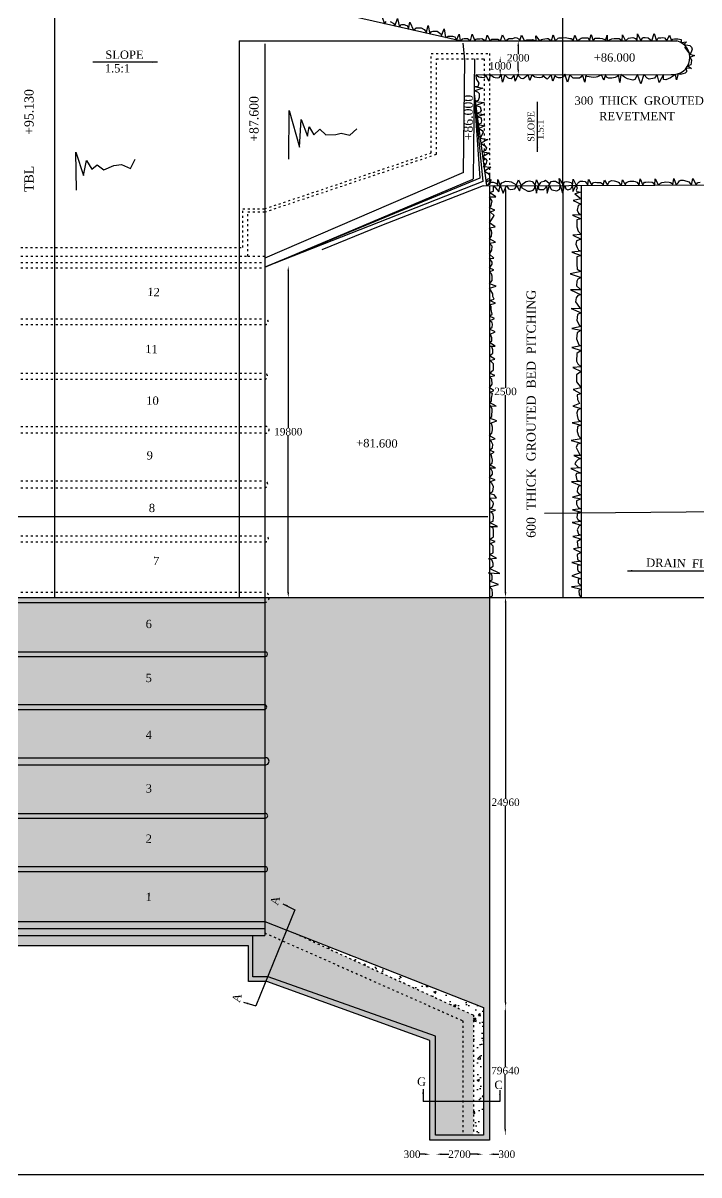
# Model space of a CAD drawing. Header units: millimetres. Extents: x -5026 to 211262, y 3161 to 110917.
# Drawn here: x 97199 to 137974, y 3161 to 72622 of the extents above; entities that cross this region are included whole.
import ezdxf

# ---------------------------------------------------------------- set-up
doc = ezdxf.new("R2010")
doc.units = ezdxf.units.MM
doc.header["$MEASUREMENT"] = 0
doc.linetypes.add('ACAD_ISO03W100', pattern=[30, 12, -18])
for name, color, linetype in [('DIM', 5, 'Continuous'), ('DWG.LINE', 10, 'Continuous'), ('HATCH', 2, 'Continuous'), ('TEXT', 7, 'Continuous')]:
    doc.layers.add(name, color=color, linetype=linetype)
doc.layers.add('DO LINE', color=3, linetype='Continuous', plot=False)
doc.layers.add('TITLE', color=7, linetype='Continuous', lineweight=30)
doc.styles.get("Standard").update_dxf_attribs({"font": 'TIMES.TTF', "height": 450})
doc.dimstyles.get("Standard").update_dxf_attribs({"dimtxt": 450, "dimasz": 300, "dimexe": 0.18, "dimexo": 0.0625, "dimgap": 0.09, "dimtad": 0, "dimtih": 1, "dimtoh": 1, "dimdec": 0, "dimzin": 0, "dimdsep": 46, "dimtxsty": 'Standard', "dimcen": 300, "dimclre": 256, "dimclrt": 4, "dimadec": 0, "dimazin": 0, "dimtfac": 1, "dimtdec": 0, "dimtofl": 0, "dimtmove": 0, "dimatfit": 3, "dimfxl": 5, "dimfxlon": 1, "dimtolj": 1, "dimtzin": 0, "dimarcsym": 0})
pattern_1 = [(50, (0, 0), (1434.52, -125.504), [150, -1650]), (355, (0, 0), (-277.503, 1504.384), [120, -1320]), (100.4514, (119.5, -10.5), (1157.019, 1378.879), [127.48, -1402.284]), (46.1842, (0, 400), (2134.482, -331.038), [225, -2475]), (96.6356, (177.9, 372.4), (1869.325, 1948.236), [191.22, -2103.426]), (351.1842, (0, 400), (1869.324, 1948.237), [180, -1980]), (21, (200, 300), (1193.814, -805.238), [150, -1650]), (326, (200, 300), (486.63, 1450.3), [120, -1320]), (71.4514, (299.5, 232.9), (1680.445, 645.061), [127.48, -1402.284]), (37.5, (0, 0), (24.3197, 665.7877), [0, -1304, 0, -1340, 0, -1325]), (7.5, (0, 0), (526.139, 788.8234), [0, -764, 0, -1274, 0, -505]), (327.5, (-446, 0), (1067.6449, -45.1097), [0, -500, 0, -1560, 0, -2070]), (317.5, (-646, 0), (1166.3723, 200.21), [0, -650, 0, -1036, 0, -1470])]

# ---------------------------------------------------------------- blocks, each defined once
blk = doc.blocks.new('*D100')
at = {"layer": 'Defpoints', "color": 0, "linetype": 'ByBlock', "ltscale": 0.2}
for p in [(113198, 57961), (113198, 37989), (113198, 37989)]:
    blk.add_point(p, dxfattribs=at)
at = {"layer": 'DIM', "lineweight": -2, "ltscale": 0.2}
blk.add_line((113198, 57961), (113198, 57961), dxfattribs=at)
at = {"layer": 'DIM', "color": 0, "linetype": 'ByBlock', "lineweight": -2, "ltscale": 0.2}
for p, q in [((113198, 57661), (113198, 48205)), ((113198, 38289), (113198, 47745))]:
    blk.add_line(p, q, dxfattribs=at)
at = {"layer": 'DIM', "linetype": 'ByBlock', "lineweight": -2, "ltscale": 0.2}
blk.add_line((113198, 37989), (113198, 37989), dxfattribs=at)
at = {"layer": 'DIM', "color": 0, "linetype": 'ByBlock', "ltscale": 0.2}
for points in [[(113148, 57661), (113248, 57661), (113198, 57961)], [(113148, 38289), (113248, 38289), (113198, 37989)]]:
    blk.add_solid(points, dxfattribs=at)
at = {"layer": 'DIM', "color": 4, "linetype": 'ByBlock', "ltscale": 0.2, "insert": (113198, 47975), "char_height": 450, "attachment_point": 5}
blk.add_mtext('\\A1;19800', dxfattribs=at)
blk = doc.blocks.new('*D101')
at = {"layer": 'Defpoints', "color": 0, "linetype": 'ByBlock', "ltscale": 0.2}
for p in [(126303, 62821), (126303, 37989), (126303, 37989)]:
    blk.add_point(p, dxfattribs=at)
at = {"layer": 'DIM', "lineweight": -2, "ltscale": 0.2}
blk.add_line((126303, 62821), (126303, 62821), dxfattribs=at)
at = {"layer": 'DIM', "color": 0, "linetype": 'ByBlock', "lineweight": -2, "ltscale": 0.2}
for p, q in [((126303, 62521), (126303, 50634)), ((126303, 38289), (126303, 50176))]:
    blk.add_line(p, q, dxfattribs=at)
at = {"layer": 'DIM', "linetype": 'ByBlock', "lineweight": -2, "ltscale": 0.2}
blk.add_line((126303, 37989), (126303, 37989), dxfattribs=at)
at = {"layer": 'DIM', "color": 0, "linetype": 'ByBlock', "ltscale": 0.2}
for points in [[(126253, 62521), (126353, 62521), (126303, 62821)], [(126253, 38289), (126353, 38289), (126303, 37989)]]:
    blk.add_solid(points, dxfattribs=at)
at = {"layer": 'DIM', "color": 4, "linetype": 'ByBlock', "ltscale": 0.2, "insert": (126303, 50405), "char_height": 450, "attachment_point": 5}
blk.add_mtext('\\A1;2500', dxfattribs=at)
blk = doc.blocks.new('*D102')
at = {"layer": 'Defpoints', "color": 0, "linetype": 'ByBlock', "ltscale": 0.2}
for p in [(126303, 37989), (126303, 13278), (126307, 13278)]:
    blk.add_point(p, dxfattribs=at)
at = {"layer": 'DIM', "lineweight": -2, "ltscale": 0.2}
blk.add_line((126303, 37989), (126307, 37989), dxfattribs=at)
at = {"layer": 'DIM', "color": 0, "linetype": 'ByBlock', "lineweight": -2, "ltscale": 0.2}
for p, q in [((126307, 37689), (126307, 25863)), ((126307, 13578), (126307, 25404))]:
    blk.add_line(p, q, dxfattribs=at)
at = {"layer": 'DIM', "linetype": 'ByBlock', "lineweight": -2, "ltscale": 0.2}
blk.add_line((126303, 13278), (126307, 13278), dxfattribs=at)
at = {"layer": 'DIM', "color": 0, "linetype": 'ByBlock', "ltscale": 0.2}
for points in [[(126257, 37689), (126357, 37689), (126307, 37989)], [(126257, 13578), (126357, 13578), (126307, 13278)]]:
    blk.add_solid(points, dxfattribs=at)
at = {"layer": 'DIM', "color": 4, "linetype": 'ByBlock', "ltscale": 0.2, "insert": (126307, 25634), "char_height": 450, "attachment_point": 5}
blk.add_mtext('\\A1;24960', dxfattribs=at)
blk = doc.blocks.new('*D103')
at = {"layer": 'Defpoints', "color": 0, "linetype": 'ByBlock', "ltscale": 0.2}
for p in [(126307, 13278), (126290, 5626), (126307, 5626)]:
    blk.add_point(p, dxfattribs=at)
at = {"layer": 'DIM', "lineweight": -2, "ltscale": 0.2}
blk.add_line((126295, 13278), (126290, 13278), dxfattribs=at)
at = {"layer": 'DIM', "color": 0, "linetype": 'ByBlock', "lineweight": -2, "ltscale": 0.2}
for p, q in [((126290, 12978), (126290, 9682)), ((126290, 5926), (126290, 9223))]:
    blk.add_line(p, q, dxfattribs=at)
at = {"layer": 'DIM', "linetype": 'ByBlock', "lineweight": -2, "ltscale": 0.2}
blk.add_line((126295, 5626), (126290, 5626), dxfattribs=at)
at = {"layer": 'DIM', "color": 0, "linetype": 'ByBlock', "ltscale": 0.2}
for points in [[(126240, 12978), (126340, 12978), (126290, 13278)], [(126240, 5926), (126340, 5926), (126290, 5626)]]:
    blk.add_solid(points, dxfattribs=at)
at = {"layer": 'DIM', "color": 4, "linetype": 'ByBlock', "ltscale": 0.2, "insert": (126290, 9452), "char_height": 450, "attachment_point": 5}
blk.add_mtext('\\A1;79640', dxfattribs=at)
blk = doc.blocks.new('*D104')
at = {"layer": 'Defpoints', "color": 0, "linetype": 'ByBlock', "ltscale": 0.2}
for p in [(121741, 4413), (122139, 4413), (122139, 4409)]:
    blk.add_point(p, dxfattribs=at)
at = {"layer": 'DIM', "color": 0, "linetype": 'ByBlock', "lineweight": -2, "ltscale": 0.2}
for p, q in [((121441, 4409), (121141, 4409)), ((122439, 4409), (122739, 4409))]:
    blk.add_line(p, q, dxfattribs=at)
at = {"layer": 'DIM', "lineweight": -2, "ltscale": 0.2}
blk.add_line((121741, 4412), (121741, 4409), dxfattribs=at)
at = {"layer": 'DIM', "linetype": 'ByBlock', "lineweight": -2, "ltscale": 0.2}
blk.add_line((122139, 4412), (122139, 4409), dxfattribs=at)
at = {"layer": 'DIM', "color": 0, "linetype": 'ByBlock', "ltscale": 0.2}
for points in [[(121441, 4459), (121441, 4359), (121741, 4409)], [(122439, 4459), (122439, 4359), (122139, 4409)]]:
    blk.add_solid(points, dxfattribs=at)
at = {"layer": 'DIM', "color": 4, "linetype": 'ByBlock', "ltscale": 0.2, "insert": (120668, 4409), "char_height": 450, "attachment_point": 5}
blk.add_mtext('\\A1;300', dxfattribs=at)
blk = doc.blocks.new('*D105')
at = {"layer": 'Defpoints', "color": 0, "linetype": 'ByBlock', "ltscale": 0.2}
for p in [(122139, 4409), (124913, 4413), (124913, 4409)]:
    blk.add_point(p, dxfattribs=at)
at = {"layer": 'DIM', "lineweight": -2, "ltscale": 0.2}
blk.add_line((122139, 4409), (122139, 4413), dxfattribs=at)
at = {"layer": 'DIM', "color": 0, "linetype": 'ByBlock', "lineweight": -2, "ltscale": 0.2}
for p, q in [((122439, 4413), (122880, 4413)), ((124613, 4413), (124172, 4413))]:
    blk.add_line(p, q, dxfattribs=at)
at = {"layer": 'DIM', "linetype": 'ByBlock', "lineweight": -2, "ltscale": 0.2}
blk.add_line((124913, 4409), (124913, 4413), dxfattribs=at)
at = {"layer": 'DIM', "color": 0, "linetype": 'ByBlock', "ltscale": 0.2}
for points in [[(122439, 4463), (122439, 4363), (122139, 4413)], [(124613, 4463), (124613, 4363), (124913, 4413)]]:
    blk.add_solid(points, dxfattribs=at)
at = {"layer": 'DIM', "color": 4, "linetype": 'ByBlock', "ltscale": 0.2, "insert": (123526, 4413), "char_height": 450, "attachment_point": 5}
blk.add_mtext('\\A1;2700', dxfattribs=at)
blk = doc.blocks.new('*D106')
at = {"layer": 'Defpoints', "color": 0, "linetype": 'ByBlock', "ltscale": 0.2}
for p in [(124913, 4413), (125308, 4413), (125308, 4410)]:
    blk.add_point(p, dxfattribs=at)
at = {"layer": 'DIM', "color": 0, "linetype": 'ByBlock', "lineweight": -2, "ltscale": 0.2}
for p, q in [((124613, 4410), (124313, 4410)), ((125608, 4410), (125908, 4410))]:
    blk.add_line(p, q, dxfattribs=at)
at = {"layer": 'DIM', "lineweight": -2, "ltscale": 0.2}
blk.add_line((124913, 4413), (124913, 4410), dxfattribs=at)
at = {"layer": 'DIM', "linetype": 'ByBlock', "lineweight": -2, "ltscale": 0.2}
blk.add_line((125308, 4413), (125308, 4410), dxfattribs=at)
at = {"layer": 'DIM', "color": 0, "linetype": 'ByBlock', "ltscale": 0.2}
for points in [[(124613, 4460), (124613, 4360), (124913, 4410)], [(125608, 4460), (125608, 4360), (125308, 4410)]]:
    blk.add_solid(points, dxfattribs=at)
at = {"layer": 'DIM', "color": 4, "linetype": 'ByBlock', "ltscale": 0.2, "insert": (126382, 4410), "char_height": 450, "attachment_point": 5}
blk.add_mtext('\\A1;300', dxfattribs=at)
blk = doc.blocks.new('*D107')
at = {"layer": 'Defpoints', "color": 0, "linetype": 'ByBlock', "ltscale": 0.2}
for p in [(127072, 71545), (127074, 69506), (127074, 69506)]:
    blk.add_point(p, dxfattribs=at)
at = {"layer": 'DIM', "lineweight": -2, "ltscale": 0.2}
blk.add_line((127072, 71545), (127073, 71545), dxfattribs=at)
at = {"layer": 'DIM', "color": 0, "linetype": 'ByBlock', "lineweight": -2, "ltscale": 0.2}
for p, q in [((127073, 71245), (127073, 70755)), ((127073, 69806), (127073, 70297))]:
    blk.add_line(p, q, dxfattribs=at)
at = {"layer": 'DIM', "linetype": 'ByBlock', "lineweight": -2, "ltscale": 0.2}
blk.add_line((127074, 69506), (127074, 69506), dxfattribs=at)
at = {"layer": 'DIM', "color": 0, "linetype": 'ByBlock', "ltscale": 0.2}
for points in [[(127123, 71245), (127023, 71245), (127072, 71545)], [(127123, 69806), (127023, 69806), (127074, 69506)]]:
    blk.add_solid(points, dxfattribs=at)
at = {"layer": 'DIM', "color": 4, "linetype": 'ByBlock', "ltscale": 0.2, "insert": (127073, 70526), "char_height": 450, "attachment_point": 5}
blk.add_mtext('\\A1;2000', dxfattribs=at)
blk = doc.blocks.new('*D108')
at = {"layer": 'Defpoints', "color": 0, "linetype": 'ByBlock', "ltscale": 0.2}
for p in [(125729, 70575), (125730, 69506), (125981, 69506)]:
    blk.add_point(p, dxfattribs=at)
at = {"layer": 'DIM', "lineweight": -2, "ltscale": 0.2}
blk.add_line((125976, 70575), (125981, 70575), dxfattribs=at)
at = {"layer": 'DIM', "color": 0, "linetype": 'ByBlock', "lineweight": -2, "ltscale": 0.2}
for p, q in [((125981, 70275), (125981, 70269)), ((125981, 69806), (125981, 69811))]:
    blk.add_line(p, q, dxfattribs=at)
at = {"layer": 'DIM', "linetype": 'ByBlock', "lineweight": -2, "ltscale": 0.2}
blk.add_line((125976, 69506), (125981, 69506), dxfattribs=at)
at = {"layer": 'DIM', "color": 0, "linetype": 'ByBlock', "ltscale": 0.2}
for points in [[(126031, 70275), (125931, 70275), (125981, 70575)], [(126031, 69806), (125931, 69806), (125981, 69506)]]:
    blk.add_solid(points, dxfattribs=at)
at = {"layer": 'DIM', "color": 4, "linetype": 'ByBlock', "ltscale": 0.2, "insert": (125981, 70040), "char_height": 450, "attachment_point": 5}
blk.add_mtext('\\A1;1000', dxfattribs=at)

msp = doc.modelspace()

# ---------------------------------------------------------------- hatches: boundary and pattern name
at = {"layer": 'HATCH', "linetype": 'ByBlock', "ltscale": 0.2}
h = msp.add_hatch(dxfattribs=at)
h.set_pattern_fill('AR-CONC', color=256, scale=200, style=0)
h.set_pattern_definition(pattern_1)
h.paths.add_polyline_path([(78356.8, 31531.9), (78356.8, 34430.2), (68310, 34430.2), (68310, 31531.9)])
h.paths.add_polyline_path([(78356.8, 34430.2), (78356.8, 31531.9), (84777.7, 31531.9), (84777.7, 34430.2)])
h.paths.add_polyline_path([(84777.7, 37989.3), (84777.7, 16980.9), (110805.3, 16980.9), (110805.3, 14836.5), (111896.2, 14836.5), (121736.3, 11259.5), (121736.3, 5256.3), (125334.4, 5256.3), (125334.4, 37989.3)])
h.paths.add_polyline_path([(124362.7, 5560.5), (124362.7, 12800.4), (113603.1, 17732.9), (124968.6, 13262.1), (124968.6, 5560.5)], flags=16)
h.paths.add_polyline_path([(74421.6, 33322.4), (75924.9, 33322.4), (75924.9, 32639.6), (74421.6, 32639.6)], flags=24)
h.paths.add_polyline_path([(74588.4, 31720), (75759.4, 31720), (75759.4, 31037.2), (74588.4, 31037.2)], flags=9)
h.paths.add_polyline_path([(92481.8, 38489.2), (93652.9, 38489.2), (93652.9, 37806.4), (92481.8, 37806.4)], flags=9)
h.paths.add_polyline_path([(91708.7, 37430.7), (92879.8, 37430.7), (92879.8, 36747.9), (91708.7, 36747.9)], flags=24)
h.paths.add_polyline_path([(92315.7, 36532.7), (93819, 36532.7), (93819, 35849.9), (92315.7, 35849.9)], flags=24)
h.paths.add_polyline_path([(92455.6, 34908.8), (93626.7, 34908.8), (93626.7, 34226), (92455.6, 34226)], flags=24)
h.paths.add_polyline_path([(92294.5, 33322.4), (93797.8, 33322.4), (93797.8, 32639.6), (92294.5, 32639.6)], flags=24)
h.paths.add_polyline_path([(92460.1, 31720), (93631.2, 31720), (93631.2, 31037.2), (92460.1, 31037.2)], flags=24)
h.paths.add_polyline_path([(92294.3, 30115.2), (93797.6, 30115.2), (93797.6, 29432.4), (92294.3, 29432.4)], flags=24)
h.paths.add_polyline_path([(92466.9, 28447.5), (93638, 28447.5), (93638, 27764.7), (92466.9, 27764.7)], flags=24)
h.paths.add_polyline_path([(92295.8, 26768.7), (93799.1, 26768.7), (93799.1, 26085.9), (92295.8, 26085.9)], flags=24)
h.paths.add_polyline_path([(92473.2, 25163.7), (93644.3, 25163.7), (93644.3, 24480.9), (92473.2, 24480.9)], flags=24)
h.paths.add_polyline_path([(92302.1, 23557.8), (93805.4, 23557.8), (93805.4, 22875), (92302.1, 22875)], flags=24)
h.paths.add_polyline_path([(92476.6, 21943.8), (93647.6, 21943.8), (93647.6, 21261), (92476.6, 21261)], flags=24)
h.paths.add_polyline_path([(92305.5, 20292), (93808.8, 20292), (93808.8, 19609.2), (92305.5, 19609.2)], flags=24)
h.paths.add_polyline_path([(92451.7, 18579.7), (93639.4, 18579.7), (93639.4, 17896.9), (92451.7, 17896.9)], flags=24)
h.paths.add_polyline_path([(92489.1, 18157), (93676.8, 18157), (93676.8, 17474.2), (92489.1, 17474.2)], flags=24)
h.paths.add_polyline_path([(104462.5, 36006.1), (105085.3, 35995), (105098.9, 36756.3), (104476.1, 36767.4)], flags=24)
h.paths.add_polyline_path([(104465, 32753.2), (105082.8, 32742.2), (105096.2, 33488.3), (104478.4, 33499.3)], flags=24)
h.paths.add_polyline_path([(104464.8, 29338.1), (105083.3, 29327.1), (105096.7, 30075.3), (104478.2, 30086.4)], flags=24)
h.paths.add_polyline_path([(104462.5, 26089.5), (105085.3, 26078.4), (105098.9, 26839.7), (104476.1, 26850.8)], flags=24)
h.paths.add_polyline_path([(104464.8, 23069.3), (105083.3, 23058.2), (105096.7, 23806.5), (104478.2, 23817.5)], flags=24)
h.paths.add_polyline_path([(104464.8, 19557.3), (105083.3, 19546.3), (105096.7, 20294.5), (104478.2, 20305.6)], flags=24)
h.paths.add_polyline_path([(112667.3, 19229.1), (112859, 19988.5), (112131.8, 20172.1), (111940.1, 19412.8)], flags=24)
h = msp.add_hatch(dxfattribs=at)
h.set_pattern_fill('AR-CONC', color=256, scale=200, style=0)
h.set_pattern_definition(pattern_1)
h.paths.add_polyline_path([(124968.6, 13262.1), (113603.1, 17732.9), (124362.7, 12800.4), (124362.7, 5560.5), (124968.6, 5560.5)])

# ---------------------------------------------------------------- linework, layer by layer
at = {"layer": 'DO LINE', "linetype": 'ACAD_ISO03W100', "ltscale": 10}
for p, q in [((39168.8, 51502.1), (111781.5, 51502.1)), ((39168.8, 51144), (111781.5, 51144)), ((39168.8, 48286.8), (111781.5, 48286.8)), ((39168.8, 47902.5), (111781.5, 47902.5)), ((39168.8, 45022.9), (111781.5, 45022.9)), ((39168.8, 44601.6), (111781.5, 44601.6)), ((39168.8, 41705.2), (111781.5, 41705.2)), ((39168.8, 41335.2), (111781.5, 41335.2)), ((39168.8, 38306.2), (111781.5, 38306.2))]:
    msp.add_line(p, q, dxfattribs=at)
for points in [[(26086.1, 62781.7), (26086.1, 71061.6), (29580.2, 71061.6), (29580.2, 65063.3), (39168.8, 61687), (40413.8, 61687), (40657.8, 61687), (40657.8, 59083.8), (110238.5, 59083.8), (110452.7, 59083.8), (110452.7, 61423.7), (111781.5, 61423.7), (121825.1, 64793.1), (121825.1, 70783.8), (125329.9, 70783.8), (125334.4, 62816.9)], [(110756.2, 58569.6), (110756.2, 61229.1), (111781.5, 61229.1), (122149.4, 64711.3), (122149.4, 70464.3), (125009.4, 70464.3), (125009.4, 63867.3)], [(39168.8, 58569.6), (110756.2, 58569.6), (111781.5, 58569.6)], [(39168.8, 58179.8), (111781.5, 58179.8)], [(39168.8, 57855.8), (111781.5, 57855.8)], [(39168.8, 54782.2), (111781.5, 54782.2)], [(39168.8, 54442.7), (111781.5, 54442.7)], [(111781.5, 17754.3), (123729.5, 12457.9), (123729.5, 5560.5)], [(113603.1, 17732.9), (124362.7, 12800.4), (124362.7, 5560.5)]]:
    msp.add_lwpolyline(points, dxfattribs=at)
at = {"layer": 'DO LINE', "linetype": 'ByBlock', "ltscale": 0.2}
msp.add_lwpolyline([(3888.4, 37989.3), (166135.9, 37989.3)], dxfattribs=at)
at = {"layer": 'DO LINE', "linetype": 'ACAD_ISO03W100', "ltscale": 10}
for centre, radius, start, end in [((111820.1, 54612.4), 174.1, 257.187997, 102.812003), ((111768.6, 51323.1), 179.5, 274.115127, 85.884873), ((111840.1, 48094.7), 200.9, 253.02783, 106.97217), ((111745, 44812.3), 213.8, 279.834611, 80.165389), ((111811.5, 41520.2), 187.4, 260.772237, 99.227763), ((111732.2, 37992.1), 318, 278.914369, 81.085631)]:
    msp.add_arc(centre, radius, start, end, dxfattribs=at)
at = {"layer": 'DWG.LINE', "linetype": 'ByBlock', "ltscale": 0.2}
for p, q in [((39168.8, 37678), (111781.5, 37678)), ((39168.8, 34704.7), (111781.5, 34704.7)), ((39168.8, 34430.2), (111781.5, 34430.2)), ((39168.8, 31531.9), (111781.5, 31531.9)), ((39168.8, 31225.3), (111781.5, 31225.3)), ((39168.8, 28322.3), (111781.5, 28322.3)), ((39168.8, 27889.9), (111781.5, 27889.9)), ((39168.8, 24964.8), (111781.5, 24964.8)), ((39168.8, 24679.8), (111781.5, 24679.8)), ((39168.8, 21753), (111781.5, 21753)), ((39168.8, 21451.8), (111781.5, 21451.8)), ((39157.1, 18449.5), (111781.5, 18449.5)), ((39168.8, 18027.1), (111781.5, 18027.1)), ((39168.8, 17604.1), (111781.5, 17604.1))]:
    msp.add_line(p, q, dxfattribs=at)
at = {"layer": 'DWG.LINE', "color": 1, "linetype": 'ByBlock', "ltscale": 0.2}
for points in [[(99104.9, 81931), (99104.9, 80642.6), (99104.9, 76170), (99104.9, 71505), (99104.9, 67102.8), (99104.9, 62412.7), (99104.9, 55891.5), (99104.9, 50802.3), (99104.9, 42958.8), (99104.9, 37989.3)], [(129759.3, 62833.5), (129763, 81750.6)], [(110238.5, 71544.8), (110238.5, 37989.3)], [(110238.5, 71544.8), (123558.6, 71544.8), (136646.3, 71544.8)], [(111781.5, 71358.6), (111781.5, 37989.3)], [(123776.8, 63607.1), (123853.6, 70414), (123742.4, 71406.2)], [(137095.6, 71174.8), (137429.6, 70745)], [(124439.2, 70469), (124362.1, 63227.4)], [(124515.3, 69504.8), (136294.9, 69511.5)], [(123776.8, 63607.1), (111781.5, 58451.2)], [(124284.6, 63191.7), (124362.1, 63227.4)], [(111781.5, 57892.4), (124284.6, 63191.7)], [(124963.7, 62815.6), (118730.3, 60367.1), (115228.1, 58956.5)], [(124963.7, 62815.6), (140482.9, 62873.6)], [(129759.3, 62833.5), (129759.3, 37989.3)], [(128654.7, 43059.8), (141487.9, 43188.5)], [(39168.8, 42980.1), (95967.1, 42874.8), (110343, 42874.8), (125247.3, 42874.8)]]:
    msp.add_lwpolyline(points, dxfattribs=at)
at = {"layer": 'DWG.LINE', "linetype": 'ByBlock', "ltscale": 0.2}
for points in [[(123558.6, 71544.8), (115389, 73398.3), (114085.5, 74108.7), (112607.5, 75425.9), (111841.4, 77291.9), (111875.1, 78479.5), (111875.1, 81931)], [(124416.8, 68359.4), (124934.7, 63060.9), (111781.5, 57892.4)], [(124414.9, 68181.2), (124746.3, 63270.2), (111781.5, 57892.4)], [(124416.8, 68359.4), (125148.1, 62816.2)], [(125334.4, 62816.9), (125334.4, 5256.3), (121736.3, 5256.3), (121736.3, 11259.5), (111896.2, 14836.5), (110805.3, 14836.5), (110805.3, 16980.9), (84497, 16980.9)], [(130874.9, 62837.7), (130874.9, 37989.3)], [(111781.5, 37989.3), (111781.5, 17604.1)], [(113604.9, 19157.8), (111245.7, 13358.8)], [(111781.5, 18449.5), (124968.6, 13262.1), (124968.6, 5560.5), (122087.8, 5560.5), (122087.8, 11534.7), (111979.2, 15098.5), (111058.4, 15098.5), (111058.4, 17604.1)], [(125961.8, 7592.1), (121327.6, 7592.1)]]:
    msp.add_lwpolyline(points, dxfattribs=at)
for centre, radius, start, end in [((137408.7, 68253.4), 6196.2, 299.745568, 92.139413), ((136385.7, 70542.8), 1035.3, 264.969266, 75.419192), ((111802.4, 34567.4), 138.8, 261.348829, 98.651171), ((111742.8, 31378.6), 158.1, 284.177264, 75.822736), ((111818.9, 28106.1), 219.4, 260.19551, 99.80449), ((111812.3, 24822.3), 145.8, 257.781146, 102.218854), ((111801.1, 21602.4), 151.9, 262.599184, 97.400816)]:
    msp.add_arc(centre, radius, start, end, dxfattribs=at)
at = {"layer": 'HATCH', "linetype": 'ByBlock', "ltscale": 0.2}
for points in [[(118868.5, 72974.5), (119008.5, 72577.1), (119111.5, 72705.5)], [(119346.5, 72709.5), (119566, 72599.5), (119629.5, 72436.2), (119793, 72891), (119899.3, 72375), (119994, 72516.5), (120050.5, 72535.5), (120184, 72535.5), (120274.5, 72501.5), (120343, 72482.5), (120403.5, 72391.5), (120455.2, 72248.9), (120536, 72675.5), (120745.3, 72183), (120911.5, 72323.5), (121074.5, 72342.5), (121210.5, 72331), (121400, 72236.5), (121468, 72126.5), (121526, 72005.9), (121634.5, 72474.5), (121744.2, 71956.4), (121847.5, 72103.5), (121927, 72130), (122109, 72133.5), (122184.5, 72133.5), (122419.5, 71944.5), (122430.5, 71800.7), (122593.5, 72270), (122680.1, 71744.1), (122787, 71800.5), (122851.5, 71838), (122984, 71838), (123113, 71827), (123256.5, 71789), (123353, 71591.4), (123506.5, 71951.5), (123558.6, 71544.8), (123712.5, 71663.5), (123814.5, 71690), (123947, 71693.5), (124011.5, 71690), (124182, 71544.8), (124288, 71943.5), (124444.5, 71544.8), (124527.5, 71652), (124596, 71674.5), (124762.5, 71663.5), (124876, 71686), (125111, 71544.8), (125205.5, 71898), (125369, 71544.8), (125475, 71644.5), (125588.5, 71656), (125763, 71652), (125831, 71640.5), (126002, 71544.8), (126115.5, 71909), (126301.5, 71544.8), (126498, 71693.5), (126736.5, 71697.5), (126881.5, 71750.5), (126984, 71731.5), (127120.5, 71648), (127169.5, 71544.8), (127272, 71894), (127449.5, 71544.8), (127589.8, 71616.1), (127644, 71610), (127769, 71610), (127860, 71610), (127939.5, 71621.5), (128144, 71544.8), (128137, 71844.5), (128345, 71544.8), (128479.3, 71638), (128557.5, 71651.5), (128682.5, 71674.5), (128796, 71689.5), (128868, 71689.5), (129072.5, 71544.8), (129186, 71920.5), (129307.5, 71544.8), (129478.5, 71704.5), (129546.5, 71738.5), (129761, 71738.5), (129921.5, 71742.5), (130183, 71697), (130270, 71686), (130376, 71544.8), (130478.5, 71897.5), (130626, 71544.8), (130862, 71708.5), (130934, 71727.5), (131123.5, 71727.5), (131282.5, 71723.5), (131369.5, 71544.8), (131479.5, 71924), (131597, 71544.8), (131707.5, 71701), (131790.5, 71704.5), (131991.5, 71716), (132135.5, 71693.5), (132328.5, 71617.5), (132328.5, 71544.8), (132427, 71897.5), (132427, 71544.8), (132718.5, 71663), (132855, 71697), (133067, 71697), (133154, 71693.5), (133347, 71544.8), (133351, 71920.5), (133540, 71544.8), (133730.5, 71701), (133848, 71727.5), (133984, 71750.5), (134150.5, 71682.5), (134238, 71544.8), (134264.5, 71962.5), (134457.5, 71544.8), (134564.5, 71701.5), (134617.5, 71743), (134731, 71743), (134912.5, 71739.5), (135140, 71544.8), (135268.5, 71993), (135412.5, 71544.8), (135485.5, 71682.5), (135535, 71724.5), (135671, 71739.5), (135792.5, 71743), (135898.5, 71724.5), (136031, 71544.8), (136190, 71894.5), (136307.5, 71544.8), (136388, 71656), (136505, 71675), (136691, 71678.5), (136899, 71625.5), (136898.8, 71442), (137218, 71496.5), (137066.4, 71322.8), (137430, 71258), (137528.5, 71163.5), (137562.5, 71050), (137506, 70868.5), (137429.6, 70745), (137402.1, 70739.7), (137710.5, 70674.5), (137421, 70534.5), (137529, 70379.5), (137510, 70224), (137479.5, 70107), (137292.6, 70043.4), (137532.5, 69882), (137204.7, 69909.5), (137218, 69685.5), (137138.5, 69602), (136854.5, 69526.5), (136726.6, 69565.3), (136616.4, 69201.4), (136561.2, 69522.5), (136247.5, 69313), (135976.5, 69207), (135841, 69216.5), (135840.8, 69511.2), (135579.5, 69042.5), (135453.5, 69511), (135298.5, 69303.5), (135298.5, 69303.5), (134969.5, 69236), (134853.5, 69294), (134640.5, 69510.6), (134466, 68965), (134272.5, 69510.4), (134098.5, 69226), (133982, 69187.5), (133653, 69265), (133488.5, 69352), (133266, 69509.8), (133209, 69030.5), (133112.5, 69509.7), (132990, 69377), (132909.5, 69339), (132709.5, 69292), (132615, 69292), (132511.5, 69304), (132403, 69348.5), (132331.5, 69509.3), (132237, 69170), (132084, 69509.1), (131862, 69370), (131772.5, 69360.5), (131603, 69344), (131209, 69405.5), (131143, 69508.6), (131085.5, 69054.5), (130946.5, 69508.5), (130845, 69356), (130765, 69292.5), (130619, 69290), (130381, 69292.5), (130190, 69508.1), (130047.5, 69047.5), (129889.5, 69542), (129809, 69372.5), (129731.5, 69337), (129639.5, 69320.5), (129507.5, 69327.5), (129385, 69363), (129328.5, 69393.5), (129293, 69507.5), (129165.5, 69120.5), (129052, 69507.4), (128814, 69245), (128753, 69276), (128637.5, 69386.5), (128606.5, 69457), (128606.5, 69507.2), (128473.5, 69334.5), (128374.5, 69309), (128198, 69332.5), (128082.5, 69367.5), (127894, 69506.8), (127764.5, 69148.5), (127665.5, 69506.6), (127433.5, 69295), (127343.5, 69262), (127244.5, 69283), (127082, 69429), (127068.9, 69534.2), (126893.5, 69113.5), (126830, 69506.2), (126652.5, 69259.5), (126527.5, 69280.5), (126438, 69311.5), (126339, 69422), (126271, 69505.8), (126115, 69050), (126035, 69530.5), (125904.5, 69316), (125793.5, 69304.5), (125676, 69328), (125593.5, 69337), (125381.5, 69505.3), (125291.5, 69118), (125126.5, 69505.2), (125009.4, 69318.5), (124866.5, 69330), (124796, 69342), (124690, 69360.5), (124515.3, 69504.8), (124543.5, 69250), (124685, 68995.5), (124631, 68784), (124421.3, 68786.2), (124944.5, 68688), (124444.5, 68527.5), (124609.5, 68464), (124713.5, 68374.5), (124723, 68134.5), (124647.5, 67946), (124477.9, 67895.6), (124462.2, 67894.1), (125009.4, 67834), (124509.5, 67656.4), (124767.5, 67577.5), (124843, 67349), (124767.5, 67257.5), (124573.2, 67173.4), (125009.4, 67105.5), (124601.3, 66960.9), (124791, 66923.5), (124833.5, 66864.5), (124852.5, 66730), (124822, 66563), (124660.6, 66511.2), (125062, 66425.5), (124693.5, 66261.6), (124902, 66142.5), (124946.5, 66032), (124902, 65909.5), (124770.3, 65679.8), (125232, 65591.5), (124809.8, 65380.6), (125041, 65236.5), (125147, 65093), (125100, 64944.5), (124880.2, 64846.7), (125333.3, 64791), (124947, 64581.5), (124915.8, 64577.4), (125088, 64425), (125170.5, 64326), (125128.5, 64166), (125009.4, 63985), (124963.5, 63970.5), (125428, 63925.5), (125033.5, 63684.6), (125235.5, 63564.5), (125334.1, 63456), (125334.2, 63245.5), (125205, 63197.5), (125119.6, 63032.7), (125434, 63191.5), (125223.4, 62816.5), (125443, 63021), (125560.5, 63030), (125742, 62970), (125815.5, 62905.5), (125846.5, 62818.9), (125846.5, 63181), (125990, 62819.4), (126032.5, 62930), (126085.5, 62990.5), (126175, 63034.5), (126308.5, 63079.5), (126523.5, 63063.5), (126636.5, 63053.5), (126783.5, 62959.5), (126925.5, 62886.5), (126953.5, 62823), (127091.5, 63173.5), (127257, 62824.1), (127325.5, 62908.5), (127441.5, 63014), (127556, 63066.5), (127749.5, 63112), (127919.5, 63065), (128034, 62933.5), (128102.6, 62827.3), (128171.5, 63177.5), (128308, 62828.1), (128432.5, 63015), (128462, 63054.5), (128630, 63097), (128718, 63156), (128927.5, 62965), (128913, 62846.5), (128913.1, 62830.3), (129061, 63076.5), (129152, 63091.5), (129315, 63093), (129558.5, 62940.5), (129599.5, 62832.9), (129541, 63257), (129808, 62833.7), (129837.5, 63024), (129880, 63047.5), (129961, 63060.5), (130096, 63043), (130261.5, 63005), (130317.5, 62892), (130346, 62835.7), (130384, 63198.5), (130561.5, 62836.5), (130738, 63039), (130811.5, 63084), (130961, 63091.5), (131104.5, 63071), (131232.5, 62902.5), (131273.5, 62839.2), (131318, 63184), (131504, 62840), (131562, 62989), (131623.5, 63002), (131736.5, 63021), (131821.5, 63014), (132028.5, 62999), (132188.5, 62914), (132187.1, 62842.6), (132187.1, 62842.6), (132275.5, 63150), (132455.5, 62843.6), (132542.5, 62997.5), (132567.5, 63077), (132704, 63121), (132855, 63115), (133074.5, 63047.5), (133147.5, 63000.5), (133205, 62936), (133298.5, 62846.7), (133351.5, 63163), (133538.5, 62847.6), (133556, 62942), (133603, 63006.5), (133724.5, 63068), (133802.5, 63087), (133833, 63087), (134040.5, 63087), (134124, 63071), (134218, 63030), (134372, 62850.8), (134429, 63224.5), (134597, 62851.6), (134641, 62971), (134688, 63027), (134771.5, 63027), (134906.5, 63051.5), (135143.5, 63019.5), (135209.5, 62983), (135262, 62883), (135312, 62854.3), (135335.5, 63219), (135526.5, 62855.1), (135644, 62972.5), (135733.5, 63008), (135876, 63028.5), (135959.5, 63047.5), (136180, 63024), (136247.5, 62999), (136352, 62940.5), (136401.5, 62858.4), (136450, 63248), (136599.5, 62859.1), (136711.5, 62980), (136791, 63103), (136882, 63138.5), (137024, 63151.5), (137235, 63087), (137368.5, 63041.5), (137529.5, 62846.5), (137609, 63252.5), (137813, 62863.6), (137892, 62977), (137923, 63016.5), (138040, 63034.5)], [(113240.6, 64406.6), (113259.5, 67350.9), (113871.6, 65138), (113972.6, 66808.7), (114357.5, 65800), (114464.8, 66367.4), (114736.1, 65881.9), (115100.3, 66225.8), (115468.2, 65871.5), (116062.2, 65893.7), (116399.1, 65991.1), (116919.2, 65867.3), (117340.3, 66239.3)], [(100428.1, 62541.8), (100387.9, 64839.1), (100850.3, 63437.9), (101026.3, 64341.9), (101348, 63804.5), (101664.7, 64065.7), (102076.9, 63774.4), (102682.1, 64025.4), (103139.5, 64090.7), (103682.4, 63844.6), (103953.9, 64412.1)], [(125334.4, 37991), (125518, 38075), (125518, 38233), (125499, 38456.5), (125334.4, 38624.5), (125872, 38759.5), (125334.4, 38960), (125499.5, 39045), (125504, 39273.5), (125462, 39399), (125285, 39459.5), (125956.5, 39427), (125334.4, 39725), (125555.5, 39861.5), (125565, 40024.5), (125495, 40206.5), (125397, 40318), (125280.5, 40304), (125751.5, 40355.5), (125334.4, 40579), (125551, 40683), (125551, 40893), (125551, 41070), (125411, 41209.5), (125334.4, 41209.5), (125686, 41354), (125334.4, 41480), (125579, 41631), (125588.5, 41994), (125560.5, 42185), (125334.4, 42259.5), (125817, 42255), (125334.4, 42497.5), (125555.5, 42588), (125569.5, 42821), (125555.5, 43016.5), (125462.5, 43133), (125334.4, 43133), (125691, 43245), (125334.4, 43324), (125528, 43445), (125588.5, 43631.5), (125560.5, 43734), (125334.4, 43971.5), (125770, 43993), (125611.5, 44165.5), (125334.4, 44226), (125541.5, 44403), (125588, 44659), (125476, 44868.5), (125334.4, 44957), (125681.5, 45070.5), (125334.4, 45196.5), (125518, 45410.5), (125509, 45564.5), (125462, 45681), (125334.4, 45797), (125704.5, 45797), (125334.4, 45984.5), (125490, 46079), (125518, 46256), (125481, 46438), (125429.5, 46591.5), (125334.4, 46591.5), (125620.5, 46740.5), (125334.4, 46862), (125527.5, 47003.5), (125537, 47213), (125457.5, 47376), (125334.4, 47478.5), (125686, 47557.5), (125334.4, 47739.5), (125481, 47890.5), (125518.5, 48086), (125518.5, 48258.5), (125448.5, 48473), (125334.4, 48473), (125774.5, 48640.5), (125334.4, 48799), (125476.5, 48894), (125485.5, 49029), (125490.5, 49178), (125490.5, 49355), (125406.5, 49532), (125334.4, 49532), (125733, 49522.5), (125334.4, 49741.5), (125457.5, 49845.5), (125462.5, 50008.5), (125509, 50274), (125334.4, 50353), (125593, 50460.5), (125334.4, 50618.5), (125495, 50849), (125486, 51152), (125334.4, 51296.5), (125658.5, 51366.5), (125334.4, 51515.5), (125574.5, 51712.5), (125569.5, 52071.5), (125458, 52197), (125334.4, 52281), (125658.5, 52355.5), (125334.4, 52560.5), (125542, 52721), (125546.5, 52916.5), (125472, 53089), (125334.4, 53140), (125672.5, 53140), (125334.4, 53368.5), (125481, 53449.5), (125481, 53635.5), (125406.5, 53840.5), (125334.4, 53840.5), (125677, 53994.5), (125334.4, 54157.5), (125504.5, 54279.5), (125509, 54438), (125490.5, 54568.5), (125334.4, 54671), (125649, 54796.5), (125334.4, 54945.5), (125495, 55064), (125439, 55343.5), (125439, 55534.5), (125334.4, 55623), (125705, 55730), (125334.4, 55888.5), (125611.5, 55968.5), (125532, 56127), (125532, 56285), (125334.4, 56639), (125742, 56751), (125334.4, 56904.5), (125495, 57101.5), (125499.5, 57362.5), (125467, 57507), (125334.4, 57618.5), (125597.5, 57732), (125334.4, 57848.5), (125490.5, 58086), (125504.5, 58211.5), (125334.4, 58421.5), (125602.5, 58446.5), (125334.4, 58688.5), (125476.5, 58935.5), (125504.5, 59168.5), (125334.4, 59350), (125695.5, 59408), (125334.4, 59603.5), (125462.5, 59776), (125486, 59967), (125467, 60116), (125334.4, 60265), (125672.5, 60332), (125334.4, 60569.5), (125462.5, 60760.5), (125612, 61021.5), (125392.5, 61226.5), (125334.4, 61226.5), (125654, 61340), (125334.4, 61489), (125439.5, 61605.5), (125462.5, 61722), (125495.5, 61880.5), (125334.4, 62150.5), (125710, 62150.5), (125334.4, 62399.5), (125579.5, 62492.5), (125588.5, 62581), (125587.6, 62817.9), (125896.5, 62436.5), (125990, 62819.4), (126171.5, 62371.5), (126362.5, 62820.8), (126475.5, 62631), (126627.5, 62592), (126859.5, 62617), (126988.5, 62796.5), (127138, 62502), (127257, 62824.1), (127293, 62677), (127433.5, 62605.5), (127659, 62493), (127799, 62486), (127965, 62552.5), (128068.5, 62658.5), (128067.9, 62827.2), (128165, 62355), (128272.9, 62827.9), (128295, 62606.5), (128360.5, 62582), (128480.5, 62582), (128611, 62590.5), (128754, 62722.5), (128778, 62829.8), (128819, 62370.5), (128964, 62830.5), (129041.5, 62616.5), (129107, 62574), (129298.5, 62519), (129406.5, 62511), (129571.5, 62602.5), (129599.5, 62832.9), (129731.5, 62384.5), (129878.5, 62833.9), (129949.5, 62633), (130072, 62574), (130127, 62584), (130235, 62616.5), (130346, 62835.7), (130362, 62460), (130561.5, 62836.5), (130627, 62663.5), (130570, 62554), (130614.5, 62456), (130874.9, 62433.5), (130483, 62327.5), (130874.9, 62015), (130394.5, 61921), (130874.9, 61692), (130692, 61612), (130634.5, 61346.5), (130712.5, 61148.5), (130874.9, 61065.5), (130353, 61044.5), (130874.9, 60820.5), (130608.5, 60761.5), (130598.5, 60522), (130608.5, 60329.5), (130676.5, 60064), (130874.9, 59876.5), (130358.5, 59824.5), (130874.9, 59585), (130583, 59488), (130546.5, 59295.5), (130625, 59092.5), (130708, 58931), (130874.9, 58868.5), (130296.5, 58801), (130874.9, 58603), (130599, 58534), (130604, 58232), (130604, 58081), (130635, 57779), (130874.9, 57649), (130203, 57506.5), (130874.9, 57277.5), (130661.5, 57173.5), (130599, 57059), (130593.5, 56778), (130786.5, 56590.5), (130874.9, 56528), (130218.5, 56528), (130874.9, 56234), (130666.5, 56192.5), (130557.5, 56062), (130531, 55817.5), (130771, 55468.5), (130874.9, 55380), (130265.5, 55404.5), (130874.9, 55138.5), (130651, 55040), (130614.5, 54686), (130750, 54430.5), (130874.9, 54331.5), (130297, 54204), (130874.9, 54094.5), (130630.5, 53933), (130594, 53574), (130724, 53220), (130874.9, 53152), (130307, 53051.5), (130874.9, 52874.5), (130609.5, 52692.5), (130588.5, 52234.5), (130661.5, 52078), (130874.9, 51888.5), (130359.5, 51857.5), (130874.9, 51602), (130588.5, 51415), (130578.5, 50982.5), (130874.9, 50621), (130874.9, 50621), (130380.5, 50532.5), (130874.9, 50256.5), (130620.5, 50204.5), (130641, 49918), (130766.5, 49683.5), (130368, 49527), (130874.9, 49381.5), (130670, 49303.5), (130601, 49127), (130629.5, 48948.5), (130693.5, 48694), (130874.9, 48597), (130333.5, 48506), (130874.9, 48370), (130638.5, 48284.5), (130625.5, 47983), (130706.5, 47724), (130874.9, 47545.5), (130499, 47497), (130258.5, 47446.5), (130874.9, 47281.5), (130648, 47223), (130563.5, 47028.5), (130781, 46591), (130874.9, 46551), (130424.5, 46544.5), (130874.9, 46343.5), (130684, 46308), (130570.5, 46175), (130479.5, 46038), (130693.5, 45843.5), (130874.9, 45804.5), (130246, 45756), (130874.9, 45471), (130590, 45450.5), (130541, 45350), (130612.5, 45058.5), (130874.9, 44977.5), (130281.5, 44956.5), (130874.9, 44716.5), (130732, 44703.5), (130644.5, 44561), (130628.5, 44353.5), (130719.5, 44240), (130719.5, 44240), (130874.9, 44169), (130345.8, 44033.6), (130874.9, 43924.5), (130579.5, 43801.5), (130582.5, 43613.5), (130680, 43409), (130839, 43334.5), (130874.9, 43334.5), (130343, 43274.5), (130874.9, 43129), (130638, 43079.7), (130599, 42814.5), (130667, 42691.5), (130874.9, 42555.5), (130320, 42495), (130874.9, 42339.5), (130754.5, 42297.5), (130693, 42174.5), (130628, 42067.5), (130699.5, 41801.5), (130874.9, 41743.5), (130355.5, 41651.5), (130874.9, 41492.5), (130624.5, 41359.5), (130673.5, 41022.5), (130874.9, 40990), (130410, 40917.5), (130874.9, 40694), (130618, 40580), (130647, 40301), (130790, 40168.5), (130874.9, 40168.5), (130308, 40090), (130874.9, 39934.5), (130637.5, 39909), (130642, 39797.5), (130654.5, 39693), (130696.5, 39570), (130775, 39524), (130874.9, 39492.5), (130310, 39295), (130874.9, 39111.5), (130677, 39067.5), (130689.5, 38872.5), (130874.9, 38677), (130286, 38624), (130874.9, 38478), (130730, 38396.5), (130738, 38148), (130874.9, 37989.3)]]:
    msp.add_lwpolyline(points, dxfattribs=at)
at = {"layer": 'TITLE', "linetype": 'ByBlock', "ltscale": 0.2}
msp.add_lwpolyline([(-5026.4, 110916.5), (211138.9, 110916.5), (211138.9, 3160.9), (-5026.4, 3160.9)], close=True, dxfattribs=at)

# ---------------------------------------------------------------- texts
at = {"layer": 'TEXT', "linetype": 'ByBlock', "ltscale": 0.2}
for s, p in [('SLOPE', (102163.6, 70465.6)), ('+86.000', (131626.5, 70297.7)), ('1.5:1', (102128.9, 69644)), ('300  THICK  GROUTED', (130463.9, 67694.7)), ('REVETMENT', (131949.2, 66760.3))]:
    msp.add_text(s, height=500, dxfattribs=at).set_placement(p)
for s, height, rotation, p in [('TBL         +95.130', 550, 90, (97833.7, 62444.8)), ('+87.600', 550, 90, (111403, 65465.2)), ('+86.000', 550, 90, (124330.8, 65544.1)), ('SLOPE', 400, 90, (128041.3, 65463.3)), ('1.5:1', 400, 90, (128603.2, 65575.6)), ('12', 500, 358.976723, (104695.1, 56159.7)), ('600  THICK  GROUTED  BED  PITCHING', 550, 90, (128122, 41582.3)), ('11', 500, 358.976723, (104565.2, 52720)), ('10', 500, 358.976723, (104628.2, 49614.9)), ('+81.600', 500, 358.976723, (117291, 47056.2)), ('9', 500, 358.976723, (104648.7, 46304.8)), ('8', 500, 358.976723, (104781.5, 43134.9)), ('7', 500, 358.976723, (105036.6, 39936.3)), ('DRAIN  FLOW', 500, 358.976723, (134783.7, 39838)), ('6', 500, 358.976723, (104591.8, 36139.4)), ('5', 500, 358.976723, (104591.8, 32884)), ('4', 500, 358.976723, (104591.8, 29460.6)), ('3', 500, 358.976723, (104591.8, 26222.8)), ('2', 500, 358.976723, (104591.8, 23191.7)), ('1', 500, 358.976723, (104591.8, 19679.8)), ('A', 500, 75.829733, (112576.7, 19380.9)), ('A', 500, 75.829733, (110274.9, 13512.2)), ('G', 500, 353.357121, (120944.8, 8583.4)), ('C', 500, 1.633691, (125640.3, 8334.1))]:
    msp.add_text(s, height=height, rotation=rotation, dxfattribs=at).set_placement(p)

# ---------------------------------------------------------------- dimensions: what is measured, and where the dimension line sits
at = {"layer": 'DIM', "linetype": 'ByBlock', "ltscale": 0.2}
for p1, p2, distance, text, picture, middle in [((127072.4, 71544.8), (127073.6, 69506.3), 0, '2000', '*D107', (127073, 70525.5)), ((126303.2, 62820.6), (126303.2, 37989.3), 0, '2500', '*D101', (126303.2, 50405)), ((113197.8, 57960.6), (113197.8, 37989.3), 0, '19800', '*D100', (113197.8, 47975)), ((126303, 37989.3), (126303, 13278.3), 4, '24960', '*D102', (126307, 25633.8)), ((126307.2, 13278.3), (126307.2, 5626.4), -17.3, '79640', '*D103', (126289.9, 9452.4)), ((122138.7, 4409), (124913.2, 4409), 4, '2700', '*D105', (123525.9, 4413)), ((124913.2, 4413.2), (125308.4, 4413.2), -3.4, '300', '*D106', (126381.5, 4409.8))]:
    dim = msp.add_aligned_dim(p1=p1, p2=p2, distance=distance, text=text, dimstyle='Standard', dxfattribs=at)
    dim.commit()
    dim.dimension.update_dxf_attribs({"geometry": picture, "text_midpoint": middle})
for base, p1, p2, angle, text, picture, middle in [((125981.1, 69505.7), (125729.4, 70574.6), (125730, 69505.5), 270.032406, '1000', '*D108', (125980.8, 70040.1)), ((122138.7, 4409.2), (121741.4, 4412.5), (122138.7, 4412.5), 0, '300', '*D104', (120668.3, 4409.2))]:
    dim = msp.add_linear_dim(base=base, p1=p1, p2=p2, angle=angle, text=text, dimstyle='Standard', dxfattribs=at)
    dim.commit()
    dim.dimension.update_dxf_attribs({"geometry": picture, "text_midpoint": middle, "dimtype": 161})

# ---------------------------------------------------------------- leaders
for points in [[(105309.3, 70267.8), (101400.4, 70267.8)], [(128228.3, 64850.9), (128228.3, 67873.4)], [(133661.8, 39596.5), (139783.1, 39596.5)], [(112873.1, 19519.5), (113604.9, 19157.8)], [(110488.5, 13576.5), (111245.7, 13358.8)], [(121327.6, 8338.8), (121327.6, 7592.1)], [(125961.8, 8278.2), (125961.8, 7592.1)]]:
    msp.add_leader(points, dimstyle='Standard', override={"dimgap": 0.09, "dimtad": 0}, dxfattribs=at)

doc.saveas('drawing.dxf')
